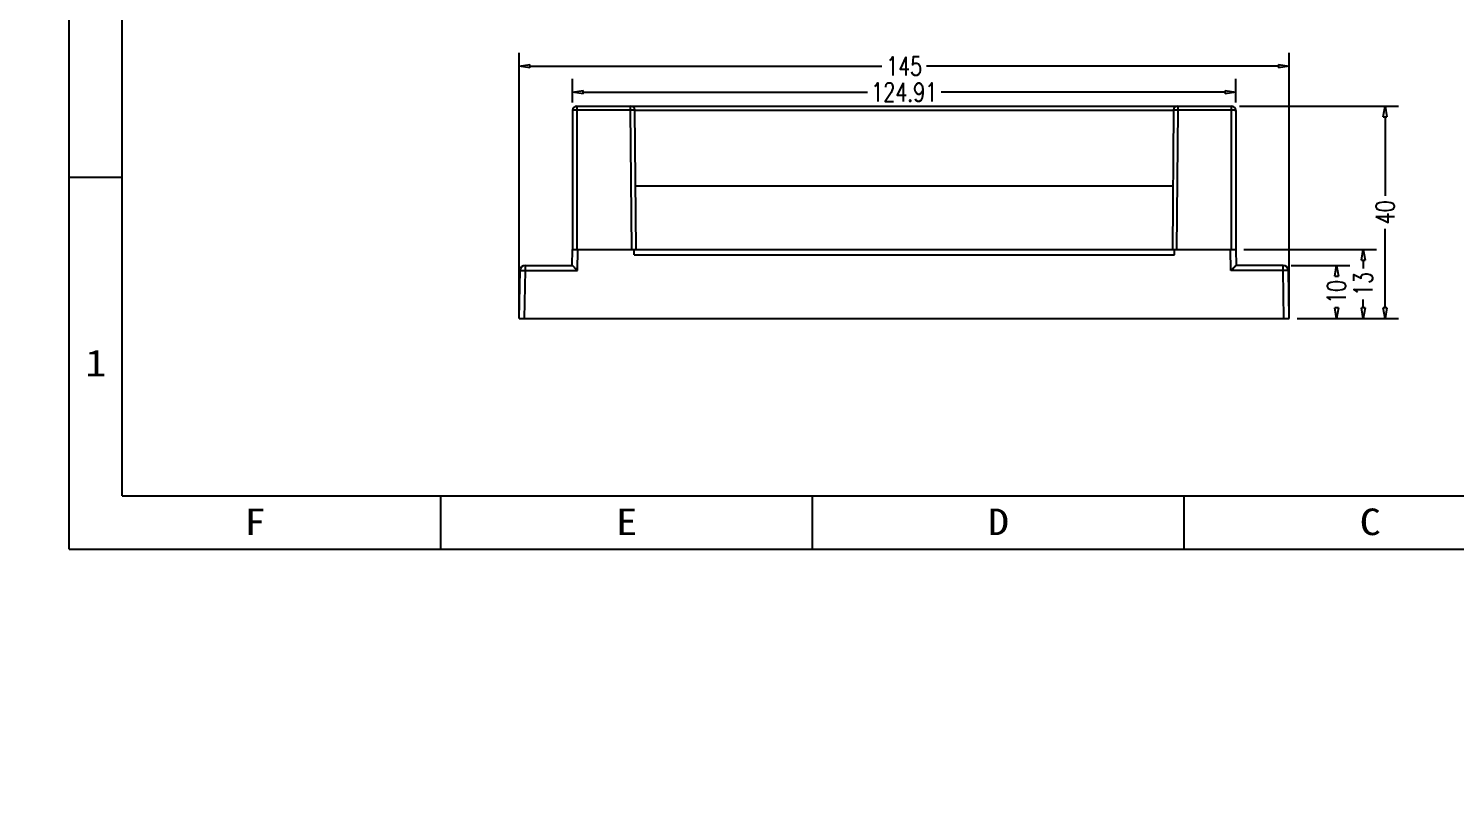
# Model space of a CAD drawing. Header units: millimetres. Extents: x 0 to 1526, y 0 to 688.
# Drawn here: x 1098.3 to 1367, y 344.1 to 489.3 of the extents above; entities that cross this region are included whole.
import ezdxf
from ezdxf.enums import TextEntityAlignment as Align

# ---------------------------------------------------------------- set-up
doc = ezdxf.new("R2010")
doc.units = ezdxf.units.MM
doc.header["$MEASUREMENT"] = 0
doc.layers.get('0').update_dxf_attribs({"linetype": 'CONTINUOUS'})
doc.layers.get('Defpoints').update_dxf_attribs({"linetype": 'CONTINUOUS'})
doc.layers.add('dim', color=3, linetype='CONTINUOUS')
doc.styles.add('romans', font='romans.shx', dxfattribs={"width": 0.75, "bigfont": 'fangsong.shx'})
doc.styles.add('TEXTSTYLE_0', font='txt', dxfattribs={"width": 0.8})
doc.dimstyles.new('MSTD', dxfattribs={"dimtxt": 3.5, "dimasz": 2, "dimexe": 2.5, "dimexo": 1.5, "dimgap": 1, "dimtad": 0, "dimzin": 0, "dimdsep": 46, "dimtxsty": 'romans', "dimblk": 'CLOSEDBLANK', "dimcen": 0, "dimclrd": 92, "dimclre": 92, "dimclrt": 3, "dimadec": 0, "dimazin": 0, "dimtfac": 1, "dimtdec": 4, "dimtofl": 0, "dimtmove": 0, "dimatfit": 3, "dimfxl": 0, "dimtolj": 1, "dimtzin": 0, "dimarcsym": 0})

# ---------------------------------------------------------------- blocks, each defined once
blk = doc.blocks.new('_ClosedBlank')
at = {"color": 0, "linetype": 'ByBlock', "lineweight": -2}
for p, q in [((-1, 0.17), (0, 0)), ((-1, 0.17), (-1, -0.17)), ((0, 0), (-1, -0.17))]:
    blk.add_line(p, q, dxfattribs=at)
blk = doc.blocks.new('*D45')
at = {"layer": 'Defpoints', "color": 0}
for p in [(1334.57, 444.71), (1335.72, 434.71), (1344.64, 434.71)]:
    blk.add_point(p, dxfattribs=at)
at = {"layer": 'dim', "color": 92, "lineweight": -2}
for p, q in [((1336.07, 444.71), (1347.14, 444.71)), ((1344.64, 442.71), (1344.64, 442.64)), ((1344.64, 436.71), (1344.64, 436.77)), ((1337.22, 434.71), (1347.14, 434.71))]:
    blk.add_line(p, q, dxfattribs=at)
at = {"layer": 'dim', "color": 92, "lineweight": -2, "xscale": 2, "yscale": 2, "zscale": 2}
for p, rotation in [((1344.64, 444.71), 90), ((1344.64, 434.71), 270)]:
    blk.add_blockref('_ClosedBlank', p, dxfattribs=dict(at, rotation=rotation))
at = {"layer": 'dim', "color": 3, "insert": (1344.64, 439.71), "char_height": 3.5, "attachment_point": 5, "rotation": 90, "style": 'romans'}
blk.add_mtext('10', dxfattribs=at)
blk = doc.blocks.new('*D46')
at = {"layer": 'Defpoints', "color": 0}
for p in [(1324.87, 474.71), (1335.72, 434.71), (1353.78, 434.71)]:
    blk.add_point(p, dxfattribs=at)
at = {"layer": 'dim', "color": 92, "lineweight": -2}
for p, q in [((1326.37, 474.71), (1356.28, 474.71)), ((1353.78, 472.71), (1353.78, 457.83)), ((1353.78, 436.71), (1353.78, 451.58)), ((1337.22, 434.71), (1356.28, 434.71))]:
    blk.add_line(p, q, dxfattribs=at)
at = {"layer": 'dim', "color": 92, "lineweight": -2, "xscale": 2, "yscale": 2, "zscale": 2}
for p, rotation in [((1353.78, 474.71), 90), ((1353.78, 434.71), 270)]:
    blk.add_blockref('_ClosedBlank', p, dxfattribs=dict(at, rotation=rotation))
at = {"layer": 'dim', "color": 3, "insert": (1353.78, 454.71), "char_height": 3.5, "attachment_point": 5, "rotation": 90, "style": 'romans'}
blk.add_mtext('40', dxfattribs=at)
blk = doc.blocks.new('*D47')
at = {"layer": 'Defpoints', "color": 0}
for p in [(1335.72, 482.22), (1190.72, 434.71), (1335.72, 434.71)]:
    blk.add_point(p, dxfattribs=at)
at = {"layer": 'dim', "color": 92, "lineweight": -2}
for p, q in [((1190.72, 436.21), (1190.72, 484.72)), ((1335.72, 436.21), (1335.72, 484.72)), ((1192.72, 482.22), (1259.04, 482.22)), ((1333.72, 482.22), (1267.41, 482.22))]:
    blk.add_line(p, q, dxfattribs=at)
at = {"layer": 'dim', "color": 92, "lineweight": -2, "xscale": 2, "yscale": 2, "zscale": 2, "rotation": 180}
blk.add_blockref('_ClosedBlank', (1190.72, 482.22), dxfattribs=at)
at = {"layer": 'dim', "color": 92, "lineweight": -2, "xscale": 2, "yscale": 2, "zscale": 2}
blk.add_blockref('_ClosedBlank', (1335.72, 482.22), dxfattribs=at)
at = {"layer": 'dim', "color": 3, "insert": (1263.22, 482.22), "char_height": 3.5, "attachment_point": 5, "style": 'romans'}
blk.add_mtext('145', dxfattribs=at)
blk = doc.blocks.new('*D48')
at = {"layer": 'Defpoints', "color": 0}
for p in [(1325.68, 477.33), (1200.78, 473.91), (1325.68, 473.9)]:
    blk.add_point(p, dxfattribs=at)
at = {"layer": 'dim', "color": 92, "lineweight": -2}
for p, q in [((1200.78, 475.41), (1200.78, 479.83)), ((1325.68, 475.4), (1325.68, 479.83)), ((1202.78, 477.33), (1256.29, 477.33)), ((1323.68, 477.33), (1270.17, 477.33))]:
    blk.add_line(p, q, dxfattribs=at)
at = {"layer": 'dim', "color": 92, "lineweight": -2, "xscale": 2, "yscale": 2, "zscale": 2, "rotation": 180}
blk.add_blockref('_ClosedBlank', (1200.78, 477.33), dxfattribs=at)
at = {"layer": 'dim', "color": 92, "lineweight": -2, "xscale": 2, "yscale": 2, "zscale": 2}
blk.add_blockref('_ClosedBlank', (1325.68, 477.33), dxfattribs=at)
at = {"layer": 'dim', "color": 3, "insert": (1263.23, 477.33), "char_height": 3.5, "attachment_point": 5, "style": 'romans'}
blk.add_mtext('124.91', dxfattribs=at)
blk = doc.blocks.new('*D49')
at = {"layer": 'Defpoints', "color": 0}
for p in [(1197.67, 525.48), (1193.78, 522.35)]:
    blk.add_point(p, dxfattribs=at)
at = {"layer": 'dim', "color": 92, "lineweight": -2}
for p, q in [((1202.75, 529.57), (1199.23, 526.74)), ((1193.78, 522.35), (1197.67, 525.48)), ((1192.22, 521.09), (1190.66, 519.84))]:
    blk.add_line(p, q, dxfattribs=at)
at = {"layer": 'dim', "color": 92, "lineweight": -2, "xscale": 2, "yscale": 2, "zscale": 2}
for p, rotation in [((1197.67, 525.48), 218.8343885029743), ((1193.78, 522.35), 38.83438850297432)]:
    blk.add_blockref('_ClosedBlank', p, dxfattribs=dict(at, rotation=rotation))
at = {"layer": 'dim', "color": 3, "insert": (1207.37, 533.29), "char_height": 3.5, "attachment_point": 5, "rotation": 38.8344, "style": 'romans'}
blk.add_mtext('4-∅5', dxfattribs=at)
blk = doc.blocks.new('*D50')
at = {"layer": 'Defpoints', "color": 0}
for p in [(1204.04, 600.28), (1206.72, 598.03)]:
    blk.add_point(p, dxfattribs=at)
at = {"layer": 'dim', "color": 92, "lineweight": -2}
for p, q in [((1198.99, 604.51), (1202.5, 601.56)), ((1206.72, 598.03), (1204.04, 600.28)), ((1208.25, 596.75), (1209.79, 595.46))]:
    blk.add_line(p, q, dxfattribs=at)
at = {"layer": 'dim', "color": 92, "lineweight": -2, "xscale": 2, "yscale": 2, "zscale": 2}
for p, rotation in [((1204.04, 600.28), 320.0560604423461), ((1206.72, 598.03), 140.0560604423461)]:
    blk.add_blockref('_ClosedBlank', p, dxfattribs=dict(at, rotation=rotation))
at = {"layer": 'dim', "color": 3, "insert": (1194.27, 608.46), "char_height": 3.5, "attachment_point": 5, "rotation": 320.0561, "style": 'romans'}
blk.add_mtext('4-{\\fArial|b0|i0|c0|p32;M3}', dxfattribs=at)
blk = doc.blocks.new('SUN_6HWZ35TKXU86YGHH1AY77V3D6FJ')
at = {"color": 7, "linetype": 'Continuous'}
for p, q in [((-420, 0), (-420, 297)), ((-410, 10), (-410, 287)), ((-420, 70), (-410, 70)), ((-410, 10), (-10, 10)), ((-350, 0), (-350, 10)), ((-280, 0), (-280, 10)), ((-210, 0), (-210, 10)), ((-420, 0), (0, 0))]:
    blk.add_line(p, q, dxfattribs=at)
at = {"color": 2, "style": 'TEXTSTYLE_0'}
for s, width, p, p2 in [('1', 1.030029, (-416.95, 32.54), (-412.95, 32.54)), ('F', 0.937143, (-386.98, 2.63), (-382.98, 2.63)), ('E', 0.858217, (-316.98, 2.63), (-312.98, 2.63)), ('D', 0.792749, (-246.98, 2.63), (-242.98, 2.63)), ('C', 0.792749, (-176.98, 2.63), (-172.98, 2.63))]:
    blk.add_text(s, height=5, dxfattribs=dict(at, width=width)).set_placement(p, p2, align=Align.FIT)
blk = doc.blocks.new('*D53')
at = {"layer": 'Defpoints', "color": 0}
for p in [(1325.67, 447.71), (1335.72, 434.71), (1349.66, 434.71)]:
    blk.add_point(p, dxfattribs=at)
at = {"layer": 'dim', "color": 92, "lineweight": -2}
for p, q in [((1327.17, 447.71), (1352.16, 447.71)), ((1349.66, 445.71), (1349.66, 444.14)), ((1349.66, 436.71), (1349.66, 438.27)), ((1337.22, 434.71), (1352.16, 434.71))]:
    blk.add_line(p, q, dxfattribs=at)
at = {"layer": 'dim', "color": 92, "lineweight": -2, "xscale": 2, "yscale": 2, "zscale": 2}
for p, rotation in [((1349.66, 447.71), 90), ((1349.66, 434.71), 270)]:
    blk.add_blockref('_ClosedBlank', p, dxfattribs=dict(at, rotation=rotation))
at = {"layer": 'dim', "color": 3, "insert": (1349.66, 441.21), "char_height": 3.5, "attachment_point": 5, "rotation": 90, "style": 'romans'}
blk.add_mtext('13', dxfattribs=at)

msp = doc.modelspace()

# ---------------------------------------------------------------- linework, layer by layer
at = {"color": 7, "linetype": 'Continuous'}
for p, q in [((1200.775, 473.906), (1200.775, 447.706)), ((1201.575, 474.706), (1201.575, 447.706)), ((1201.575, 474.706), (1324.871, 474.706)), ((1211.694, 473.92), (1201.575, 473.92)), ((1211.694, 473.92), (1211.694, 474.706)), ((1211.923, 447.706), (1211.694, 473.92)), ((1212.494, 473.92), (1313.952, 473.92)), ((1212.723, 447.706), (1212.494, 473.913)), ((1313.952, 473.913), (1313.723, 447.706)), ((1314.752, 473.92), (1314.523, 447.706)), ((1314.752, 474.706), (1314.752, 473.92)), ((1324.871, 473.92), (1314.752, 473.92)), ((1324.871, 447.706), (1324.871, 474.706)), ((1325.671, 473.906), (1325.671, 447.706)), ((1212.618, 459.706), (1313.828, 459.706)), ((1200.723, 444.706), (1200.775, 447.706)), ((1200.775, 447.706), (1325.671, 447.706)), ((1201.706, 443.724), (1201.775, 447.706)), ((1212.348, 446.706), (1212.348, 447.706)), ((1212.348, 446.706), (1314.098, 446.706)), ((1314.098, 446.706), (1314.098, 447.706)), ((1324.74, 443.724), (1324.671, 447.706)), ((1325.671, 447.706), (1325.723, 444.706)), ((1190.723, 434.706), (1190.88, 443.724)), ((1191.723, 434.706), (1191.88, 443.724)), ((1191.88, 443.724), (1191.88, 444.706)), ((1191.88, 444.706), (1200.723, 444.706)), ((1191.88, 443.724), (1201.706, 443.724)), ((1334.566, 443.724), (1324.74, 443.724)), ((1334.566, 444.706), (1325.723, 444.706)), ((1334.566, 443.724), (1334.566, 444.706)), ((1334.723, 434.706), (1334.566, 443.724)), ((1335.723, 434.706), (1335.566, 443.724)), ((1190.723, 434.706), (1335.723, 434.706))]:
    msp.add_line(p, q, dxfattribs=at)
for centre, radius, start, end in [((1201.575, 473.906), 0.8, 90, 180), ((1211.694, 473.906), 0.8, 0.5, 90), ((1314.752, 473.906), 0.8, 90, 179.5), ((1324.871, 473.906), 0.8, 0, 90), ((1191.88, 443.706), 1, 90, 179), ((1334.566, 443.706), 1, 1, 90)]:
    msp.add_arc(centre, radius, start, end, dxfattribs=at)
for points, start_tangent, end_tangent in [([(1201.575, 473.92), (1201.274, 473.919), (1201.012, 473.916), (1200.837, 473.911), (1200.775, 473.906)], (-1, 0), (0, -1)), ([(1212.494, 473.913), (1212.435, 473.918), (1212.262, 473.921), (1212.002, 473.922), (1211.694, 473.92)], (-0.0087265, 0.9999619), (-0.9999619, -0.0087239)), ([(1314.752, 473.92), (1314.446, 473.922), (1314.186, 473.921), (1314.013, 473.918), (1313.952, 473.913)], (-0.9999619, 0.0087239), (-0.0087265, -0.9999619)), ([(1325.671, 473.906), (1325.61, 473.911), (1325.436, 473.916), (1325.177, 473.919), (1324.871, 473.92)], (0, 1), (-1, 0)), ([(1190.88, 443.724), (1190.929, 443.728), (1191.072, 443.73), (1191.293, 443.73), (1191.571, 443.728), (1191.88, 443.724)], (0.0174524, 0.9998477), (0.9998478, -0.0174471)), ([(1200.723, 444.706), (1200.763, 444.67), (1200.862, 444.574), (1201, 444.437), (1201.162, 444.274), (1201.34, 444.094), (1201.524, 443.908), (1201.706, 443.724)], (0.7567599, -0.653693), (0.7009645, -0.7131961)), ([(1325.723, 444.706), (1325.683, 444.67), (1325.584, 444.574), (1325.447, 444.437), (1325.284, 444.274), (1325.106, 444.094), (1324.922, 443.908), (1324.74, 443.724)], (-0.7567599, -0.653693), (-0.7009645, -0.7131961)), ([(1335.566, 443.724), (1335.517, 443.728), (1335.375, 443.73), (1335.153, 443.73), (1334.875, 443.728), (1334.566, 443.724)], (-0.0174524, 0.9998477), (-0.9998478, -0.0174471))]:
    msp.add_spline(points, degree=3, dxfattribs=dict(at, start_tangent=start_tangent, end_tangent=end_tangent))

# ---------------------------------------------------------------- block references
at = {"layer": 'dim'}
msp.add_blockref('SUN_6HWZ35TKXU86YGHH1AY77V3D6FJ', (1525.96, 391.294), dxfattribs=at)

# ---------------------------------------------------------------- dimensions: what is measured, and where the dimension line sits
for base, text, picture, middle in [((1204.036, 600.28), '4-{\\fArial|b0|i0|c0|p32;M3}', '*D50', (1194.269, 608.459)), ((1197.670487973, 525.483967701), '4-<>', '*D49', (1207.372221405, 533.293953402))]:
    dim = msp.add_linear_dim(base=base, p1=(0, 0), p2=(0, 0), text=text, dimstyle='MSTD', dxfattribs=at)
    dim.commit()
    dim.dimension.update_dxf_attribs({"geometry": picture, "text_midpoint": middle, "dimtype": 160})
for base, p1, p2, picture, middle in [((1335.723, 482.223), (1190.723, 434.706), (1335.723, 434.706), '*D47', (1263.223, 482.223)), ((1325.681, 477.326), (1200.775, 473.906), (1325.681, 473.902), '*D48', (1263.228, 477.326))]:
    dim = msp.add_linear_dim(base=base, p1=p1, p2=p2, dimstyle='MSTD', dxfattribs=at)
    dim.commit()
    dim.dimension.update_dxf_attribs({"geometry": picture, "text_midpoint": middle, "dimtype": 160})
for base, p1, picture, middle in [((1353.777, 434.706), (1324.871, 474.706), '*D46', (1353.777, 454.706)), ((1349.662, 434.706), (1325.671, 447.706), '*D53', (1349.662, 441.206)), ((1344.638, 434.706), (1334.566, 444.706), '*D45', (1344.638, 439.706))]:
    dim = msp.add_linear_dim(base=base, p1=p1, p2=(1335.723, 434.706), angle=90, dimstyle='MSTD', dxfattribs=at)
    dim.commit()
    dim.dimension.update_dxf_attribs({"geometry": picture, "text_midpoint": middle, "dimtype": 160})

doc.saveas('drawing.dxf')
